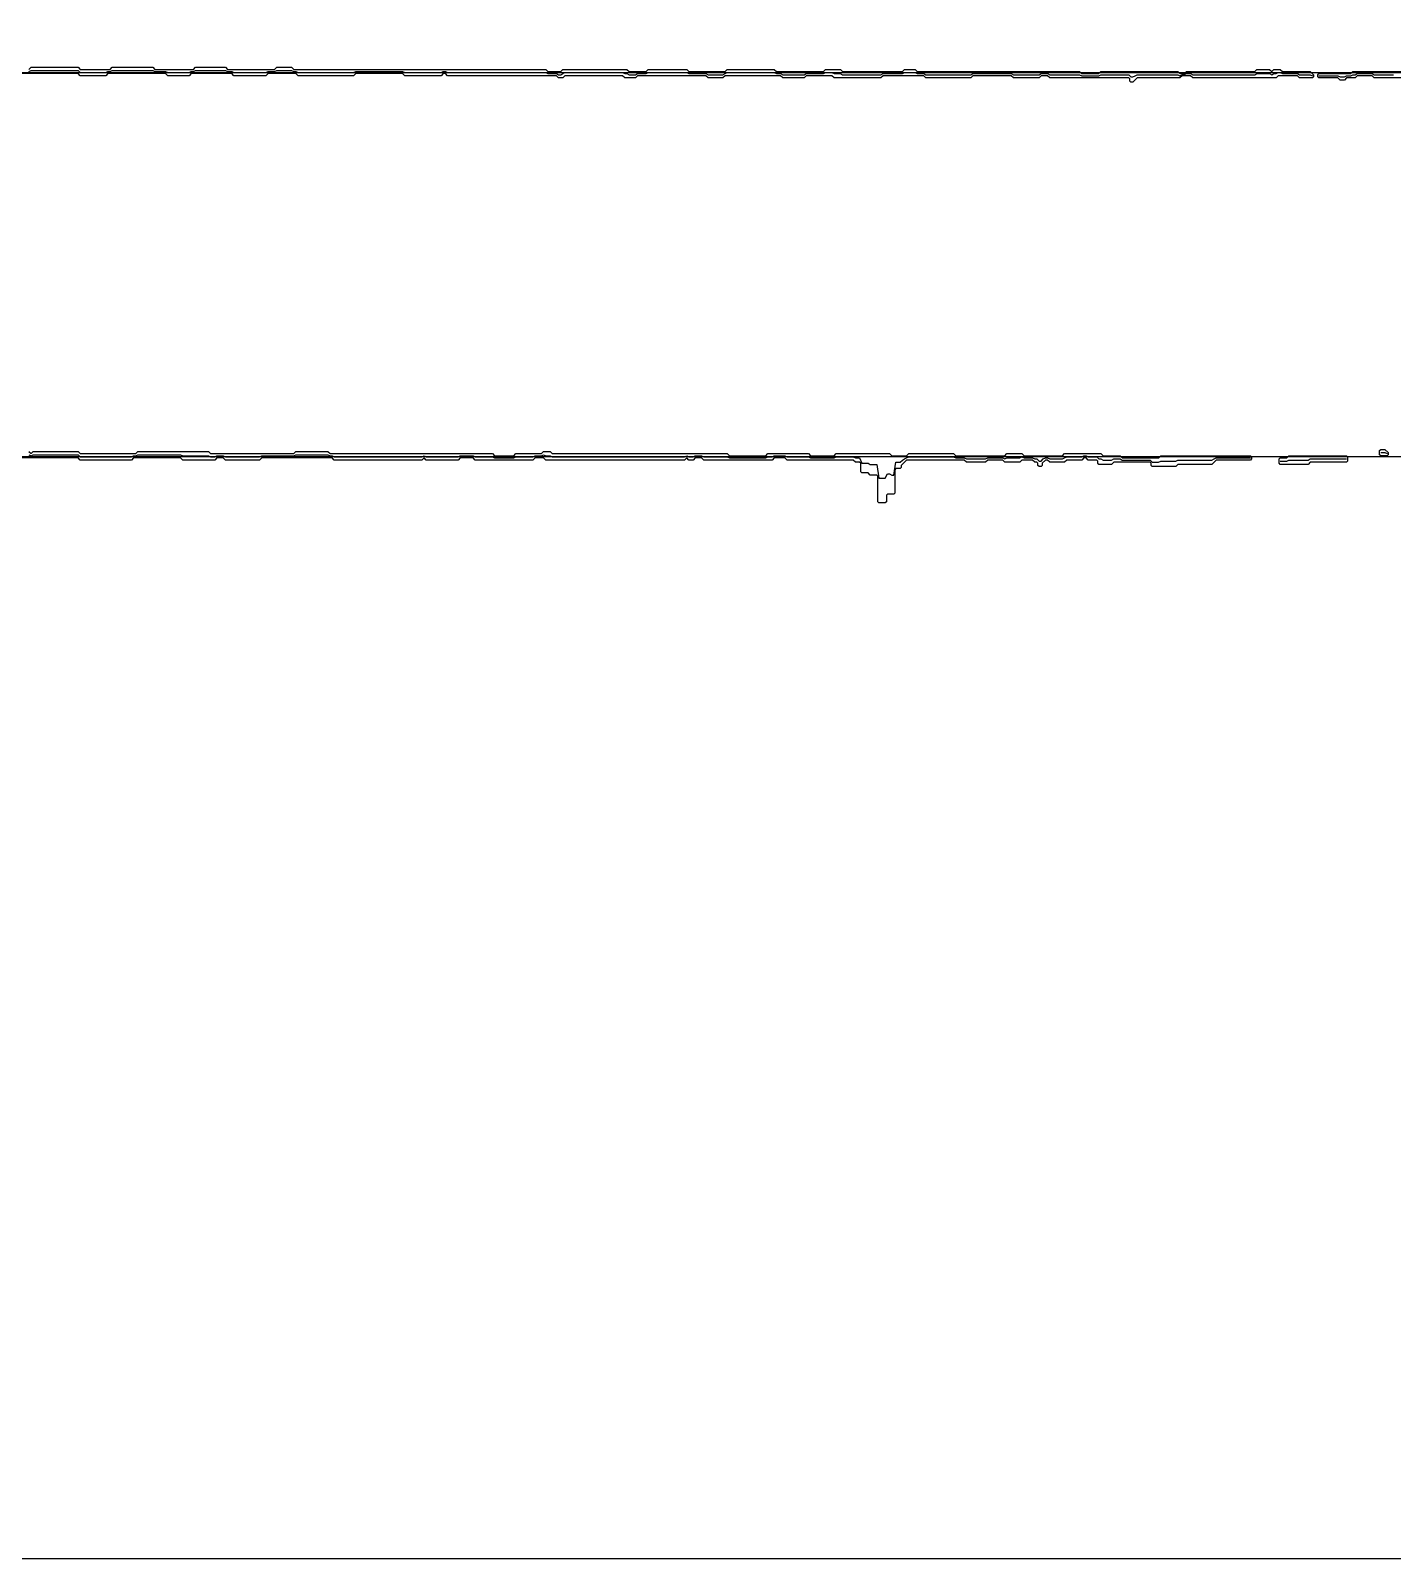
# Model space of a CAD drawing. Extents: x 0 to 57.2, y 0 to 39.6.
# Drawn here: x 17.8 to 35.6, y 0 to 19.97 of the extents above; entities that cross this region are included whole.
import ezdxf

# ---------------------------------------------------------------- set-up
doc = ezdxf.new("R2010")
doc.units = 13
for name, color, linetype in [('DESIGN_SCAN_PATH', 5, 'Continuous'), ('SEM_FRAME', 8, 'Continuous'), ('SEM_OBSERVED_CENTERLINES', 3, 'Continuous'), ('SEM_OBSERVED_CONTOURS', 2, 'Continuous')]:
    doc.layers.add(name, color=color, linetype=linetype)

msp = doc.modelspace()

# ---------------------------------------------------------------- linework, layer by layer
at = {"layer": 'DESIGN_SCAN_PATH'}
for points in [[(0, 19.42536), (50, 19.42536)], [(50, 14.40156), (0, 14.40156)]]:
    msp.add_lwpolyline(points, dxfattribs=at)
at = {"layer": 'SEM_FRAME'}
msp.add_lwpolyline([(0, 0), (57.15968, 0), (57.15968, 39.60429), (0, 39.60429)], close=True, dxfattribs=at)
at = {"layer": 'SEM_OBSERVED_CENTERLINES'}
for points in [[(17.77867, 19.439315), (17.80658, 19.45327), (17.83449, 19.45327), (17.8624, 19.45327), (17.89031, 19.45327), (17.91822, 19.45327), (17.94613, 19.45327), (17.97404, 19.45327), (18.00195, 19.45327), (18.02986, 19.45327), (18.05777, 19.45327), (18.08568, 19.45327), (18.11359, 19.45327), (18.1415, 19.45327), (18.16941, 19.45327), (18.19732, 19.45327), (18.22523, 19.45327), (18.25314, 19.45327), (18.28105, 19.45327), (18.30896, 19.45327), (18.33687, 19.45327), (18.36478, 19.45327), (18.39269, 19.45327), (18.4206, 19.45327), (18.44851, 19.42536), (18.47642, 19.42536), (18.50433, 19.42536), (18.53224, 19.42536), (18.56015, 19.42536), (18.58806, 19.42536), (18.61597, 19.42536), (18.64388, 19.42536), (18.67179, 19.42536), (18.6997, 19.42536), (18.72761, 19.42536), (18.75552, 19.42536), (18.78343, 19.42536), (18.81134, 19.439315), (18.83925, 19.439315), (18.86716, 19.45327), (18.89507, 19.45327), (18.92298, 19.45327), (18.95089, 19.45327), (18.9788, 19.45327), (19.00671, 19.45327), (19.03462, 19.45327), (19.06253, 19.45327), (19.09044, 19.45327), (19.11835, 19.45327), (19.14626, 19.45327), (19.17417, 19.45327), (19.20208, 19.45327), (19.22999, 19.45327), (19.2579, 19.45327), (19.28581, 19.45327), (19.31372, 19.45327), (19.34163, 19.45327), (19.36954, 19.45327), (19.39745, 19.45327), (19.42536, 19.439315), (19.45327, 19.439315), (19.48118, 19.439315), (19.50909, 19.439315), (19.537, 19.439315), (19.56491, 19.439315), (19.59282, 19.42536), (19.62073, 19.42536), (19.64864, 19.42536), (19.67655, 19.42536), (19.70446, 19.42536), (19.73237, 19.42536), (19.76028, 19.42536), (19.78819, 19.42536), (19.8161, 19.42536), (19.84401, 19.42536), (19.87192, 19.42536), (19.89983, 19.439315), (19.92774, 19.439315), (19.95565, 19.45327), (19.98356, 19.45327), (20.01147, 19.45327), (20.03938, 19.45327), (20.06729, 19.45327), (20.0952, 19.45327), (20.12311, 19.45327), (20.15102, 19.45327), (20.17893, 19.45327), (20.20684, 19.45327), (20.23475, 19.45327), (20.26266, 19.45327), (20.29057, 19.45327), (20.31848, 19.45327), (20.34639, 19.45327), (20.3743, 19.439315), (20.40221, 19.439315), (20.43012, 19.439315), (20.45803, 19.42536), (20.48594, 19.42536), (20.51385, 19.42536), (20.54176, 19.42536), (20.56967, 19.42536), (20.59758, 19.42536), (20.62549, 19.42536), (20.6534, 19.42536), (20.68131, 19.42536), (20.70922, 19.42536), (20.73713, 19.42536), (20.76504, 19.42536), (20.79295, 19.42536), (20.82086, 19.42536), (20.84877, 19.42536), (20.87668, 19.42536), (20.90459, 19.439315), (20.9325, 19.439315), (20.96041, 19.439315), (20.98832, 19.439315), (21.01623, 19.45327), (21.04414, 19.45327), (21.07205, 19.45327), (21.09996, 19.45327), (21.12787, 19.45327), (21.15578, 19.45327), (21.18369, 19.45327), (21.2116, 19.45327), (21.23951, 19.439315), (21.26742, 19.439315), (21.29533, 19.42536), (21.32324, 19.42536), (21.35115, 19.42536), (21.37906, 19.42536), (21.40697, 19.42536), (21.43488, 19.42536), (21.46279, 19.42536), (21.4907, 19.42536), (21.51861, 19.42536), (21.54652, 19.42536), (21.57443, 19.42536), (21.60234, 19.42536), (21.63025, 19.42536), (21.65816, 19.42536), (21.68607, 19.42536), (21.71398, 19.42536), (21.74189, 19.42536), (21.7698, 19.42536), (21.79771, 19.42536), (21.82562, 19.42536), (21.85353, 19.42536), (21.88144, 19.42536), (21.90935, 19.42536), (21.93726, 19.42536), (21.96517, 19.42536), (21.99308, 19.42536), (22.02099, 19.42536), (22.0489, 19.439315), (22.07681, 19.439315), (22.10472, 19.439315), (22.13263, 19.439315), (22.16054, 19.439315), (22.18845, 19.439315), (22.21636, 19.439315), (22.24427, 19.439315), (22.27218, 19.439315), (22.30009, 19.439315), (22.328, 19.439315), (22.35591, 19.439315), (22.38382, 19.439315), (22.41173, 19.439315), (22.43964, 19.439315), (22.46755, 19.439315), (22.49546, 19.439315), (22.52337, 19.439315), (22.55128, 19.439315), (22.57919, 19.439315), (22.6071, 19.439315), (22.63501, 19.439315), (22.66292, 19.439315), (22.69083, 19.42536), (22.71874, 19.42536), (22.74665, 19.42536), (22.77456, 19.42536), (22.80247, 19.42536), (22.83038, 19.42536), (22.85829, 19.42536), (22.8862, 19.42536), (22.91411, 19.42536), (22.94202, 19.42536), (22.96993, 19.42536), (22.99784, 19.42536), (23.02575, 19.42536), (23.05366, 19.42536), (23.08157, 19.42536), (23.10948, 19.42536), (23.13739, 19.42536), (23.1653, 19.42536), (23.19321, 19.439315), (23.22112, 19.439315), (23.24903, 19.42536), (23.27694, 19.42536), (23.30485, 19.42536), (23.33276, 19.42536), (23.36067, 19.42536), (23.38858, 19.42536), (23.41649, 19.42536), (23.4444, 19.42536), (23.47231, 19.42536), (23.50022, 19.42536), (23.52813, 19.42536), (23.55604, 19.42536), (23.58395, 19.42536), (23.61186, 19.42536), (23.63977, 19.42536), (23.66768, 19.42536), (23.69559, 19.42536), (23.7235, 19.42536), (23.75141, 19.42536), (23.77932, 19.42536), (23.80723, 19.42536), (23.83514, 19.42536), (23.86305, 19.42536), (23.89096, 19.42536), (23.91887, 19.42536), (23.94678, 19.42536), (23.97469, 19.42536), (24.0026, 19.42536), (24.03051, 19.42536), (24.05842, 19.42536), (24.08633, 19.42536), (24.11424, 19.42536), (24.14215, 19.42536), (24.17006, 19.42536), (24.19797, 19.42536), (24.22588, 19.42536), (24.25379, 19.42536), (24.2817, 19.42536), (24.30961, 19.42536), (24.33752, 19.42536), (24.36543, 19.42536), (24.39334, 19.42536), (24.42125, 19.42536), (24.44916, 19.42536), (24.47707, 19.42536), (24.50498, 19.42536), (24.53289, 19.42536), (24.5608, 19.411405), (24.58871, 19.411405), (24.61662, 19.411405), (24.64453, 19.411405), (24.67244, 19.411405), (24.70035, 19.39745), (24.72826, 19.39745), (24.75617, 19.411405), (24.78408, 19.42536), (24.81199, 19.42536), (24.8399, 19.42536), (24.86781, 19.42536), (24.89572, 19.42536), (24.92363, 19.42536), (24.95154, 19.42536), (24.97945, 19.42536), (25.00736, 19.42536), (25.03527, 19.42536), (25.06318, 19.42536), (25.09109, 19.42536), (25.119, 19.42536), (25.14691, 19.42536), (25.17482, 19.42536), (25.20273, 19.42536), (25.23064, 19.42536), (25.25855, 19.42536), (25.28646, 19.42536), (25.31437, 19.42536), (25.34228, 19.42536), (25.37019, 19.42536), (25.3981, 19.42536), (25.42601, 19.42536), (25.45392, 19.42536), (25.48183, 19.42536), (25.50974, 19.42536), (25.53765, 19.42536), (25.56556, 19.411405), (25.59347, 19.411405), (25.62138, 19.39745), (25.64929, 19.39745), (25.6772, 19.39745), (25.70511, 19.39745), (25.73302, 19.411405), (25.76093, 19.411405), (25.78884, 19.411405), (25.81675, 19.411405), (25.84466, 19.411405), (25.87257, 19.42536), (25.90048, 19.42536), (25.92839, 19.42536), (25.9563, 19.42536), (25.98421, 19.42536), (26.01212, 19.42536), (26.04003, 19.42536), (26.06794, 19.42536), (26.09585, 19.42536), (26.12376, 19.42536), (26.15167, 19.42536), (26.17958, 19.42536), (26.20749, 19.42536), (26.2354, 19.42536), (26.26331, 19.42536), (26.29122, 19.42536), (26.31913, 19.42536), (26.34704, 19.42536), (26.37495, 19.42536), (26.40286, 19.411405), (26.43077, 19.411405), (26.45868, 19.411405), (26.48659, 19.411405), (26.5145, 19.411405), (26.54241, 19.411405), (26.57032, 19.411405), (26.59823, 19.411405), (26.62614, 19.411405), (26.65405, 19.39745), (26.68196, 19.39745), (26.70987, 19.39745), (26.73778, 19.39745), (26.76569, 19.39745), (26.7936, 19.39745), (26.82151, 19.39745), (26.84942, 19.39745), (26.87733, 19.411405), (26.90524, 19.42536), (26.93315, 19.42536), (26.96106, 19.42536), (26.98897, 19.42536), (27.01688, 19.42536), (27.04479, 19.42536), (27.0727, 19.42536), (27.10061, 19.42536), (27.12852, 19.42536), (27.15643, 19.42536), (27.18434, 19.42536), (27.21225, 19.42536), (27.24016, 19.42536), (27.26807, 19.42536), (27.29598, 19.42536), (27.32389, 19.42536), (27.3518, 19.42536), (27.37971, 19.42536), (27.40762, 19.42536), (27.43553, 19.42536), (27.46344, 19.42536), (27.49135, 19.42536), (27.51926, 19.42536), (27.54717, 19.411405), (27.57508, 19.411405), (27.60299, 19.411405), (27.6309, 19.39745), (27.65881, 19.39745), (27.68672, 19.39745), (27.71463, 19.39745), (27.74254, 19.39745), (27.77045, 19.39745), (27.79836, 19.39745), (27.82627, 19.39745), (27.85418, 19.39745), (27.88209, 19.39745), (27.91, 19.39745), (27.93791, 19.411405), (27.96582, 19.411405), (27.99373, 19.411405), (28.02164, 19.411405), (28.04955, 19.411405), (28.07746, 19.411405), (28.10537, 19.411405), (28.13328, 19.411405), (28.16119, 19.411405), (28.1891, 19.42536), (28.21701, 19.42536), (28.24492, 19.42536), (28.27283, 19.42536), (28.30074, 19.411405), (28.32865, 19.411405), (28.35656, 19.411405), (28.38447, 19.411405), (28.41238, 19.39745), (28.44029, 19.39745), (28.4682, 19.39745), (28.49611, 19.39745), (28.52402, 19.39745), (28.55193, 19.39745), (28.57984, 19.39745), (28.60775, 19.39745), (28.63566, 19.39745), (28.66357, 19.39745), (28.69148, 19.39745), (28.71939, 19.39745), (28.7473, 19.39745), (28.77521, 19.39745), (28.80312, 19.39745), (28.83103, 19.39745), (28.85894, 19.39745), (28.88685, 19.39745), (28.91476, 19.39745), (28.94267, 19.411405), (28.97058, 19.411405), (28.99849, 19.411405), (29.0264, 19.411405), (29.05431, 19.411405), (29.08222, 19.411405), (29.11013, 19.411405), (29.13804, 19.411405), (29.16595, 19.411405), (29.19386, 19.411405), (29.22177, 19.42536), (29.24968, 19.42536), (29.27759, 19.42536), (29.3055, 19.42536), (29.33341, 19.42536), (29.36132, 19.42536), (29.38923, 19.411405), (29.41714, 19.411405), (29.44505, 19.411405), (29.47296, 19.411405), (29.50087, 19.39745), (29.52878, 19.39745), (29.55669, 19.39745), (29.5846, 19.39745), (29.61251, 19.39745), (29.64042, 19.39745), (29.66833, 19.39745), (29.69624, 19.39745), (29.72415, 19.39745), (29.75206, 19.39745), (29.77997, 19.39745), (29.80788, 19.39745), (29.83579, 19.39745), (29.8637, 19.39745), (29.89161, 19.39745), (29.91952, 19.39745), (29.94743, 19.39745), (29.97534, 19.39745), (30.00325, 19.39745), (30.03116, 19.39745), (30.05907, 19.39745), (30.08698, 19.39745), (30.11489, 19.411405), (30.1428, 19.411405), (30.17071, 19.411405), (30.19862, 19.411405), (30.22653, 19.411405), (30.25444, 19.411405), (30.28235, 19.411405), (30.31026, 19.411405), (30.33817, 19.411405), (30.36608, 19.411405), (30.39399, 19.411405), (30.4219, 19.411405), (30.44981, 19.411405), (30.47772, 19.411405), (30.50563, 19.411405), (30.53354, 19.411405), (30.56145, 19.411405), (30.58936, 19.411405), (30.61727, 19.411405), (30.64518, 19.39745), (30.67309, 19.39745), (30.701, 19.39745), (30.72891, 19.39745), (30.75682, 19.39745), (30.78473, 19.39745), (30.81264, 19.39745), (30.84055, 19.39745), (30.86846, 19.39745), (30.89637, 19.39745), (30.92428, 19.39745), (30.95219, 19.39745), (30.9801, 19.39745), (31.00801, 19.411405), (31.03592, 19.411405), (31.06383, 19.411405), (31.09174, 19.411405), (31.11965, 19.39745), (31.14756, 19.39745), (31.17547, 19.39745), (31.20338, 19.39745), (31.23129, 19.39745), (31.2592, 19.39745), (31.28711, 19.39745), (31.31502, 19.39745), (31.34293, 19.39745), (31.37084, 19.39745), (31.39875, 19.39745), (31.42666, 19.39745), (31.45457, 19.39745), (31.48248, 19.39745), (31.51039, 19.39745), (31.5383, 19.383495), (31.56621, 19.383495), (31.59412, 19.383495), (31.62203, 19.383495), (31.64994, 19.383495), (31.67785, 19.383495), (31.70576, 19.383495), (31.73367, 19.383495), (31.76158, 19.383495), (31.78949, 19.39745), (31.8174, 19.39745), (31.84531, 19.39745), (31.87322, 19.39745), (31.90113, 19.39745), (31.92904, 19.39745), (31.95695, 19.39745), (31.98486, 19.39745), (32.01277, 19.39745), (32.04068, 19.39745), (32.06859, 19.39745), (32.0965, 19.39745), (32.12441, 19.39745), (32.15232, 19.39745), (32.18023, 19.36954), (32.20814, 19.36954), (32.23605, 19.383495), (32.26396, 19.39745), (32.29187, 19.39745), (32.31978, 19.39745), (32.34769, 19.39745), (32.3756, 19.39745), (32.40351, 19.39745), (32.43142, 19.39745), (32.45933, 19.39745), (32.48724, 19.39745), (32.51515, 19.39745), (32.54306, 19.39745), (32.57097, 19.39745), (32.59888, 19.39745), (32.62679, 19.39745), (32.6547, 19.39745), (32.68261, 19.39745), (32.71052, 19.39745), (32.73843, 19.39745), (32.76634, 19.39745), (32.79425, 19.39745), (32.82216, 19.383495), (32.85007, 19.39745), (32.87798, 19.39745), (32.90589, 19.411405), (32.9338, 19.411405), (32.96171, 19.411405), (32.98962, 19.39745), (33.01753, 19.39745), (33.04544, 19.39745), (33.07335, 19.39745), (33.10126, 19.39745), (33.12917, 19.39745), (33.15708, 19.39745), (33.18499, 19.39745), (33.2129, 19.39745), (33.24081, 19.39745), (33.26872, 19.39745), (33.29663, 19.39745), (33.32454, 19.39745), (33.35245, 19.39745), (33.38036, 19.39745), (33.40827, 19.39745), (33.43618, 19.39745), (33.46409, 19.39745), (33.492, 19.39745), (33.51991, 19.39745), (33.54782, 19.39745), (33.57573, 19.39745), (33.60364, 19.39745), (33.63155, 19.39745), (33.65946, 19.39745), (33.68737, 19.39745), (33.71528, 19.39745), (33.74319, 19.39745), (33.7711, 19.39745), (33.79901, 19.39745), (33.82692, 19.411405), (33.85483, 19.411405), (33.88274, 19.411405), (33.91065, 19.411405), (33.93856, 19.411405), (33.96647, 19.411405), (33.99438, 19.411405), (34.02229, 19.39745), (34.0502, 19.411405), (34.07811, 19.411405), (34.10602, 19.42536), (34.13393, 19.42536), (34.16184, 19.411405), (34.18975, 19.411405), (34.21766, 19.411405), (34.24557, 19.411405), (34.27348, 19.411405), (34.30139, 19.411405), (34.3293, 19.411405), (34.35721, 19.411405), (34.38512, 19.39745), (34.41303, 19.39745), (34.44094, 19.39745), (34.46885, 19.39745), (34.49676, 19.39745), (34.52467, 19.39745), (34.55258, 19.383495)], [(34.63631, 19.383495), (34.66422, 19.383495), (34.69213, 19.383495), (34.72004, 19.383495), (34.74795, 19.383495), (34.77586, 19.383495), (34.80377, 19.383495), (34.83168, 19.383495), (34.85959, 19.383495), (34.8875, 19.383495), (34.91541, 19.36954), (34.94332, 19.36954), (34.97123, 19.36954), (34.99914, 19.383495), (35.02705, 19.383495), (35.05496, 19.383495), (35.08287, 19.39745), (35.11078, 19.39745), (35.13869, 19.411405), (35.1666, 19.411405), (35.19451, 19.411405), (35.22242, 19.411405), (35.25033, 19.411405), (35.27824, 19.411405), (35.30615, 19.411405), (35.33406, 19.411405), (35.36197, 19.39745), (35.38988, 19.39745), (35.41779, 19.39745), (35.4457, 19.39745), (35.47361, 19.39745), (35.50152, 19.39745), (35.52943, 19.39745), (35.55734, 19.39745), (35.58525, 19.39745), (35.61316, 19.39745)], [(17.77867, 14.42947), (17.80658, 14.415515), (17.83449, 14.42947), (17.8624, 14.42947), (17.89031, 14.42947), (17.91822, 14.42947), (17.94613, 14.42947), (17.97404, 14.42947), (18.00195, 14.42947), (18.02986, 14.42947), (18.05777, 14.42947), (18.08568, 14.42947), (18.11359, 14.42947), (18.1415, 14.42947), (18.16941, 14.42947), (18.19732, 14.42947), (18.22523, 14.42947), (18.25314, 14.42947), (18.28105, 14.42947), (18.30896, 14.42947), (18.33687, 14.42947), (18.36478, 14.42947), (18.39269, 14.42947), (18.4206, 14.42947), (18.44851, 14.40156), (18.47642, 14.40156), (18.50433, 14.40156), (18.53224, 14.40156), (18.56015, 14.40156), (18.58806, 14.40156), (18.61597, 14.40156), (18.64388, 14.40156), (18.67179, 14.40156), (18.6997, 14.40156), (18.72761, 14.40156), (18.75552, 14.40156), (18.78343, 14.40156), (18.81134, 14.40156), (18.83925, 14.40156), (18.86716, 14.40156), (18.89507, 14.40156), (18.92298, 14.40156), (18.95089, 14.40156), (18.9788, 14.40156), (19.00671, 14.40156), (19.03462, 14.40156), (19.06253, 14.40156), (19.09044, 14.40156), (19.11835, 14.40156), (19.14626, 14.415515), (19.17417, 14.415515), (19.20208, 14.42947), (19.22999, 14.42947), (19.2579, 14.42947), (19.28581, 14.42947), (19.31372, 14.42947), (19.34163, 14.42947), (19.36954, 14.42947), (19.39745, 14.42947), (19.42536, 14.42947), (19.45327, 14.42947), (19.48118, 14.42947), (19.50909, 14.42947), (19.537, 14.42947), (19.56491, 14.42947), (19.59282, 14.42947), (19.62073, 14.42947), (19.64864, 14.42947), (19.67655, 14.42947), (19.70446, 14.42947), (19.73237, 14.42947), (19.76028, 14.42947), (19.78819, 14.415515), (19.8161, 14.415515), (19.84401, 14.415515), (19.87192, 14.415515), (19.89983, 14.415515), (19.92774, 14.415515), (19.95565, 14.415515), (19.98356, 14.415515), (20.01147, 14.415515), (20.03938, 14.415515), (20.06729, 14.415515), (20.0952, 14.415515), (20.12311, 14.415515), (20.15102, 14.40156), (20.17893, 14.40156), (20.20684, 14.40156), (20.23475, 14.415515), (20.26266, 14.415515), (20.29057, 14.415515), (20.31848, 14.415515), (20.34639, 14.40156), (20.3743, 14.40156), (20.40221, 14.40156), (20.43012, 14.40156), (20.45803, 14.40156), (20.48594, 14.40156), (20.51385, 14.40156), (20.54176, 14.40156), (20.56967, 14.40156), (20.59758, 14.40156), (20.62549, 14.40156), (20.6534, 14.40156), (20.68131, 14.40156), (20.70922, 14.40156), (20.73713, 14.40156), (20.76504, 14.40156), (20.79295, 14.40156), (20.82086, 14.415515), (20.84877, 14.415515), (20.87668, 14.415515), (20.90459, 14.415515), (20.9325, 14.415515), (20.96041, 14.415515), (20.98832, 14.415515), (21.01623, 14.415515), (21.04414, 14.415515), (21.07205, 14.415515), (21.09996, 14.415515), (21.12787, 14.415515), (21.15578, 14.415515), (21.18369, 14.415515), (21.2116, 14.415515), (21.23951, 14.415515), (21.26742, 14.42947), (21.29533, 14.42947), (21.32324, 14.42947), (21.35115, 14.42947), (21.37906, 14.42947), (21.40697, 14.42947), (21.43488, 14.42947), (21.46279, 14.42947), (21.4907, 14.42947), (21.51861, 14.42947), (21.54652, 14.42947), (21.57443, 14.42947), (21.60234, 14.42947), (21.63025, 14.42947), (21.65816, 14.42947), (21.68607, 14.42947), (21.71398, 14.415515), (21.74189, 14.415515), (21.7698, 14.40156), (21.79771, 14.40156), (21.82562, 14.40156), (21.85353, 14.40156), (21.88144, 14.40156), (21.90935, 14.40156), (21.93726, 14.40156), (21.96517, 14.40156), (21.99308, 14.40156), (22.02099, 14.40156), (22.0489, 14.40156), (22.07681, 14.40156), (22.10472, 14.40156), (22.13263, 14.40156), (22.16054, 14.40156), (22.18845, 14.40156), (22.21636, 14.40156), (22.24427, 14.40156), (22.27218, 14.40156), (22.30009, 14.40156), (22.328, 14.40156), (22.35591, 14.40156), (22.38382, 14.40156), (22.41173, 14.40156), (22.43964, 14.40156), (22.46755, 14.40156), (22.49546, 14.40156), (22.52337, 14.40156), (22.55128, 14.40156), (22.57919, 14.40156), (22.6071, 14.40156), (22.63501, 14.40156), (22.66292, 14.40156), (22.69083, 14.40156), (22.71874, 14.40156), (22.74665, 14.40156), (22.77456, 14.40156), (22.80247, 14.40156), (22.83038, 14.40156), (22.85829, 14.40156), (22.8862, 14.40156), (22.91411, 14.40156), (22.94202, 14.415515), (22.96993, 14.40156), (22.99784, 14.40156), (23.02575, 14.40156), (23.05366, 14.40156), (23.08157, 14.40156), (23.10948, 14.40156), (23.13739, 14.40156), (23.1653, 14.40156), (23.19321, 14.40156), (23.22112, 14.40156), (23.24903, 14.40156), (23.27694, 14.40156), (23.30485, 14.40156), (23.33276, 14.40156), (23.36067, 14.40156), (23.38858, 14.40156), (23.41649, 14.415515), (23.4444, 14.415515), (23.47231, 14.415515), (23.50022, 14.415515), (23.52813, 14.415515), (23.55604, 14.415515), (23.58395, 14.415515), (23.61186, 14.40156), (23.63977, 14.40156), (23.66768, 14.40156), (23.69559, 14.40156), (23.7235, 14.40156), (23.75141, 14.40156), (23.77932, 14.40156), (23.80723, 14.40156), (23.83514, 14.40156), (23.86305, 14.387605), (23.89096, 14.387605), (23.91887, 14.387605), (23.94678, 14.387605), (23.97469, 14.387605), (24.0026, 14.387605), (24.03051, 14.387605), (24.05842, 14.387605), (24.08633, 14.387605), (24.11424, 14.387605), (24.14215, 14.40156), (24.17006, 14.40156), (24.19797, 14.40156), (24.22588, 14.40156), (24.25379, 14.40156), (24.2817, 14.40156), (24.30961, 14.40156), (24.33752, 14.40156), (24.36543, 14.40156), (24.39334, 14.415515), (24.42125, 14.415515), (24.44916, 14.415515), (24.47707, 14.415515), (24.50498, 14.42947), (24.53289, 14.415515), (24.5608, 14.415515), (24.58871, 14.415515), (24.61662, 14.40156), (24.64453, 14.40156), (24.67244, 14.40156), (24.70035, 14.40156), (24.72826, 14.40156), (24.75617, 14.40156), (24.78408, 14.40156), (24.81199, 14.40156), (24.8399, 14.40156), (24.86781, 14.40156), (24.89572, 14.40156), (24.92363, 14.40156), (24.95154, 14.40156), (24.97945, 14.40156), (25.00736, 14.40156), (25.03527, 14.40156), (25.06318, 14.40156), (25.09109, 14.40156), (25.119, 14.40156), (25.14691, 14.40156), (25.17482, 14.40156), (25.20273, 14.40156), (25.23064, 14.40156), (25.25855, 14.40156), (25.28646, 14.40156), (25.31437, 14.40156), (25.34228, 14.40156), (25.37019, 14.40156), (25.3981, 14.40156), (25.42601, 14.40156), (25.45392, 14.40156), (25.48183, 14.40156), (25.50974, 14.40156), (25.53765, 14.40156), (25.56556, 14.40156), (25.59347, 14.40156), (25.62138, 14.40156), (25.64929, 14.40156), (25.6772, 14.40156), (25.70511, 14.40156), (25.73302, 14.40156), (25.76093, 14.40156), (25.78884, 14.40156), (25.81675, 14.40156), (25.84466, 14.40156), (25.87257, 14.40156), (25.90048, 14.40156), (25.92839, 14.40156), (25.9563, 14.40156), (25.98421, 14.40156), (26.01212, 14.40156), (26.04003, 14.40156), (26.06794, 14.40156), (26.09585, 14.40156), (26.12376, 14.40156), (26.15167, 14.40156), (26.17958, 14.40156), (26.20749, 14.40156), (26.2354, 14.40156), (26.26331, 14.40156), (26.29122, 14.40156), (26.31913, 14.40156), (26.34704, 14.40156), (26.37495, 14.415515), (26.40286, 14.40156), (26.43077, 14.40156), (26.45868, 14.40156), (26.48659, 14.415515), (26.5145, 14.415515), (26.54241, 14.415515), (26.57032, 14.415515), (26.59823, 14.40156), (26.62614, 14.40156), (26.65405, 14.40156), (26.68196, 14.40156), (26.70987, 14.40156), (26.73778, 14.40156), (26.76569, 14.40156), (26.7936, 14.40156), (26.82151, 14.40156), (26.84942, 14.40156), (26.87733, 14.40156), (26.90524, 14.40156), (26.93315, 14.387605), (26.96106, 14.387605), (26.98897, 14.387605), (27.01688, 14.387605), (27.04479, 14.387605), (27.0727, 14.387605), (27.10061, 14.387605), (27.12852, 14.387605), (27.15643, 14.387605), (27.18434, 14.387605), (27.21225, 14.387605), (27.24016, 14.387605), (27.26807, 14.387605), (27.29598, 14.387605), (27.32389, 14.387605), (27.3518, 14.387605), (27.37971, 14.387605), (27.40762, 14.387605), (27.43553, 14.40156), (27.46344, 14.40156), (27.49135, 14.40156), (27.51926, 14.415515), (27.54717, 14.415515), (27.57508, 14.415515), (27.60299, 14.415515), (27.6309, 14.415515), (27.65881, 14.415515), (27.68672, 14.40156), (27.71463, 14.40156), (27.74254, 14.40156), (27.77045, 14.40156), (27.79836, 14.40156), (27.82627, 14.40156), (27.85418, 14.40156), (27.88209, 14.40156), (27.91, 14.40156), (27.93791, 14.40156), (27.96582, 14.40156), (27.99373, 14.387605), (28.02164, 14.387605), (28.04955, 14.387605), (28.07746, 14.387605), (28.10537, 14.387605), (28.13328, 14.387605), (28.16119, 14.387605), (28.1891, 14.387605), (28.21701, 14.387605), (28.24492, 14.387605), (28.27283, 14.387605), (28.30074, 14.387605), (28.32865, 14.40156), (28.35656, 14.40156), (28.38447, 14.40156), (28.41238, 14.40156), (28.44029, 14.40156), (28.4682, 14.40156), (28.49611, 14.40156), (28.52402, 14.40156), (28.55193, 14.40156), (28.57984, 14.387605), (28.60775, 14.387605), (28.63566, 14.387605), (28.66357, 14.31783), (28.69148, 14.31783), (28.71939, 14.31783), (28.7473, 14.31783), (28.77521, 14.303875), (28.80312, 14.303875), (28.83103, 14.303875), (28.85894, 14.303875), (28.88685, 14.12246), (28.91476, 14.12246), (28.94267, 14.12246), (28.97058, 14.12246), (28.99849, 14.17828), (29.0264, 14.17828), (29.05431, 14.164325), (29.08222, 14.164325), (29.11013, 14.331785), (29.13804, 14.331785), (29.16595, 14.331785), (29.19386, 14.359695), (29.22177, 14.37365), (29.24968, 14.387605), (29.27759, 14.40156), (29.3055, 14.40156), (29.33341, 14.40156), (29.36132, 14.40156), (29.38923, 14.40156), (29.41714, 14.40156), (29.44505, 14.40156), (29.47296, 14.40156), (29.50087, 14.40156), (29.52878, 14.40156), (29.55669, 14.40156), (29.5846, 14.40156), (29.61251, 14.40156), (29.64042, 14.40156), (29.66833, 14.40156), (29.69624, 14.40156), (29.72415, 14.40156), (29.75206, 14.40156), (29.77997, 14.40156), (29.80788, 14.40156), (29.83579, 14.40156), (29.8637, 14.40156), (29.89161, 14.387605), (29.91952, 14.387605), (29.94743, 14.387605), (29.97534, 14.387605), (30.00325, 14.387605), (30.03116, 14.37365), (30.05907, 14.37365), (30.08698, 14.37365), (30.11489, 14.37365), (30.1428, 14.37365), (30.17071, 14.37365), (30.19862, 14.37365), (30.22653, 14.37365), (30.25444, 14.37365), (30.28235, 14.37365), (30.31026, 14.387605), (30.33817, 14.387605), (30.36608, 14.387605), (30.39399, 14.387605), (30.4219, 14.387605), (30.44981, 14.387605), (30.47772, 14.387605), (30.50563, 14.387605), (30.53354, 14.37365), (30.56145, 14.387605), (30.58936, 14.387605), (30.61727, 14.387605), (30.64518, 14.387605), (30.67309, 14.387605), (30.701, 14.387605), (30.72891, 14.387605), (30.75682, 14.40156), (30.78473, 14.387605), (30.81264, 14.387605), (30.84055, 14.387605), (30.86846, 14.387605), (30.89637, 14.387605), (30.92428, 14.37365), (30.95219, 14.37365), (30.9801, 14.34574), (31.00801, 14.34574), (31.03592, 14.37365), (31.06383, 14.387605), (31.09174, 14.387605), (31.11965, 14.37365), (31.14756, 14.37365), (31.17547, 14.37365), (31.20338, 14.37365), (31.23129, 14.37365), (31.2592, 14.37365), (31.28711, 14.37365), (31.31502, 14.387605), (31.34293, 14.40156), (31.37084, 14.40156), (31.39875, 14.40156), (31.42666, 14.40156), (31.45457, 14.40156), (31.48248, 14.40156), (31.51039, 14.40156), (31.5383, 14.40156), (31.56621, 14.415515), (31.59412, 14.415515), (31.62203, 14.40156), (31.64994, 14.40156), (31.67785, 14.40156), (31.70576, 14.40156), (31.73367, 14.40156), (31.76158, 14.37365), (31.78949, 14.37365), (31.8174, 14.359695), (31.84531, 14.359695), (31.87322, 14.359695), (31.90113, 14.359695), (31.92904, 14.359695), (31.95695, 14.37365), (31.98486, 14.37365), (32.01277, 14.37365), (32.04068, 14.37365), (32.06859, 14.359695), (32.0965, 14.359695), (32.12441, 14.359695), (32.15232, 14.359695), (32.18023, 14.359695), (32.20814, 14.359695), (32.23605, 14.359695), (32.26396, 14.359695), (32.29187, 14.359695), (32.31978, 14.359695), (32.34769, 14.359695), (32.3756, 14.359695), (32.40351, 14.359695), (32.43142, 14.359695), (32.45933, 14.331785), (32.48724, 14.331785), (32.51515, 14.331785), (32.54306, 14.331785), (32.57097, 14.34574), (32.59888, 14.34574), (32.62679, 14.34574), (32.6547, 14.34574), (32.68261, 14.34574), (32.71052, 14.34574), (32.73843, 14.34574), (32.76634, 14.34574), (32.79425, 14.359695), (32.82216, 14.359695), (32.85007, 14.359695), (32.87798, 14.359695), (32.90589, 14.359695), (32.9338, 14.359695), (32.96171, 14.359695), (32.98962, 14.359695), (33.01753, 14.359695), (33.04544, 14.359695), (33.07335, 14.359695), (33.10126, 14.359695), (33.12917, 14.359695), (33.15708, 14.359695), (33.18499, 14.359695), (33.2129, 14.359695), (33.24081, 14.359695), (33.26872, 14.37365), (33.29663, 14.387605), (33.32454, 14.387605), (33.35245, 14.387605), (33.38036, 14.387605), (33.40827, 14.387605), (33.43618, 14.387605), (33.46409, 14.387605), (33.492, 14.387605), (33.51991, 14.387605), (33.54782, 14.387605), (33.57573, 14.387605), (33.60364, 14.387605), (33.63155, 14.387605), (33.65946, 14.387605), (33.68737, 14.387605), (33.71528, 14.387605), (33.74319, 14.387605)], [(35.4457, 14.45738), (35.47361, 14.45738), (35.50152, 14.45738), (35.52943, 14.443425)], [(34.13393, 14.34574), (34.16184, 14.34574), (34.18975, 14.34574), (34.21766, 14.34574), (34.24557, 14.359695), (34.27348, 14.359695), (34.30139, 14.359695), (34.3293, 14.359695), (34.35721, 14.359695), (34.38512, 14.359695), (34.41303, 14.359695), (34.44094, 14.359695), (34.46885, 14.359695), (34.49676, 14.359695), (34.52467, 14.37365), (34.55258, 14.37365), (34.58049, 14.37365), (34.6084, 14.37365), (34.63631, 14.37365), (34.66422, 14.37365), (34.69213, 14.37365), (34.72004, 14.37365), (34.74795, 14.37365), (34.77586, 14.37365), (34.80377, 14.37365), (34.83168, 14.37365), (34.85959, 14.37365), (34.8875, 14.37365), (34.91541, 14.37365), (34.94332, 14.37365), (34.97123, 14.37365), (34.99914, 14.37365)]]:
    msp.add_lwpolyline(points, dxfattribs=at)
at = {"layer": 'SEM_OBSERVED_CONTOURS'}
for points in [[(17.77867, 19.467225), (17.80658, 19.495135), (18.4206, 19.495135), (18.44851, 19.467225), (18.83925, 19.467225), (18.86716, 19.495135), (19.39745, 19.495135), (19.42536, 19.467225), (19.92774, 19.467225), (19.95565, 19.495135), (20.34639, 19.495135), (20.3743, 19.467225), (20.98832, 19.467225), (21.01623, 19.495135), (21.2116, 19.495135), (21.23951, 19.467225), (24.53289, 19.467225), (24.5608, 19.439315), (24.72826, 19.439315), (24.75617, 19.467225), (25.59347, 19.467225), (25.62138, 19.439315), (25.84466, 19.439315), (25.87257, 19.467225), (26.37495, 19.467225), (26.40286, 19.439315), (26.87733, 19.439315), (26.90524, 19.467225), (27.51926, 19.467225), (27.54717, 19.439315), (28.16119, 19.439315), (28.1891, 19.467225), (28.38447, 19.467225), (28.41238, 19.439315), (29.19386, 19.439315), (29.22177, 19.467225), (29.36132, 19.467225), (29.38923, 19.439315), (31.51039, 19.439315), (31.5383, 19.411405), (31.76158, 19.411405), (31.78949, 19.439315), (32.79425, 19.439315), (32.82216, 19.411405), (32.87798, 19.411405), (32.90589, 19.439315), (33.79901, 19.439315), (33.82692, 19.467225), (33.99438, 19.467225), (34.02229, 19.439315), (34.0502, 19.467225), (34.13393, 19.467225), (34.16184, 19.439315), (34.52467, 19.439315), (34.566535, 19.39745), (34.566535, 19.36954), (34.55258, 19.355585), (34.38512, 19.355585), (34.35721, 19.383495), (34.10602, 19.383495), (34.07811, 19.355585), (32.98962, 19.355585), (32.96171, 19.383495), (32.85007, 19.383495), (32.82216, 19.355585), (32.26396, 19.355585), (32.20814, 19.299765), (32.18023, 19.299765), (32.166275, 19.31372), (32.166275, 19.34163), (32.15232, 19.355585), (31.11965, 19.355585), (31.09174, 19.383495), (31.00801, 19.383495), (30.9801, 19.355585), (30.64518, 19.355585), (30.61727, 19.383495), (30.11489, 19.383495), (30.08698, 19.355585), (29.50087, 19.355585), (29.47296, 19.383495), (28.94267, 19.383495), (28.91476, 19.355585), (28.30074, 19.355585), (28.27283, 19.383495), (27.93791, 19.383495), (27.91, 19.355585), (27.6309, 19.355585), (27.60299, 19.383495), (26.87733, 19.383495), (26.84942, 19.355585), (26.65405, 19.355585), (26.62614, 19.383495), (25.73302, 19.383495), (25.70511, 19.355585), (25.56556, 19.355585), (25.53765, 19.383495), (24.78408, 19.383495), (24.75617, 19.355585), (24.70035, 19.355585), (24.67244, 19.383495), (23.24903, 19.383495), (23.22112, 19.411405), (23.19321, 19.411405), (23.1653, 19.383495), (22.69083, 19.383495), (22.66292, 19.411405), (22.0489, 19.411405), (22.02099, 19.383495), (21.29533, 19.383495), (21.26742, 19.411405), (20.90459, 19.411405), (20.87668, 19.383495), (20.45803, 19.383495), (20.43012, 19.411405), (19.89983, 19.411405), (19.87192, 19.383495), (19.59282, 19.383495), (19.56491, 19.411405), (18.81134, 19.411405), (18.78343, 19.383495), (18.44851, 19.383495), (18.4206, 19.411405), (16.71809, 19.411405)], [(35.86435, 19.355585), (35.36197, 19.355585), (35.33406, 19.383495), (35.13869, 19.383495), (35.11078, 19.355585), (34.99914, 19.355585), (34.97123, 19.327675), (34.91541, 19.327675), (34.8875, 19.355585), (34.63631, 19.355585), (34.622355, 19.36954), (34.622355, 19.39745), (34.63631, 19.411405), (35.05496, 19.411405), (35.08287, 19.439315), (36.0039, 19.439315)], [(17.77867, 14.471335), (17.80658, 14.443425), (17.83449, 14.471335), (18.4206, 14.471335), (18.44851, 14.443425), (19.17417, 14.443425), (19.20208, 14.471335), (20.12311, 14.471335), (20.15102, 14.443425), (21.23951, 14.443425), (21.26742, 14.471335), (21.68607, 14.471335), (21.71398, 14.443425), (23.83514, 14.443425), (23.86305, 14.415515), (24.11424, 14.415515), (24.14215, 14.443425), (24.47707, 14.443425), (24.50498, 14.471335), (24.58871, 14.471335), (24.61662, 14.443425), (26.90524, 14.443425), (26.93315, 14.415515), (27.40762, 14.415515), (27.43553, 14.443425), (27.96582, 14.443425), (27.99373, 14.415515), (28.30074, 14.415515), (28.32865, 14.443425), (29.0264, 14.443425), (29.05431, 14.415515), (29.24968, 14.415515), (29.27759, 14.443425), (29.8637, 14.443425), (29.89161, 14.415515), (30.53354, 14.415515), (30.56145, 14.443425), (30.75682, 14.443425), (30.78473, 14.415515), (31.28711, 14.415515), (31.31502, 14.443425), (31.78949, 14.443425), (31.8174, 14.415515), (32.04068, 14.415515), (32.06859, 14.387605), (32.54306, 14.387605), (32.57097, 14.415515), (33.74319, 14.415515), (33.757145, 14.40156), (33.757145, 14.37365), (33.74319, 14.359695), (33.29663, 14.359695), (33.24081, 14.303875), (32.79425, 14.303875), (32.76634, 14.275965), (32.45933, 14.275965), (32.445375, 14.28992), (32.445375, 14.31783), (32.43142, 14.331785), (31.95695, 14.331785), (31.92904, 14.303875), (31.76158, 14.303875), (31.747625, 14.31783), (31.747625, 14.34574), (31.73367, 14.359695), (31.62203, 14.359695), (31.59412, 14.387605), (31.56621, 14.387605), (31.5383, 14.359695), (31.34293, 14.359695), (31.31502, 14.331785), (31.11965, 14.331785), (31.09174, 14.359695), (31.06383, 14.359695), (31.021965, 14.31783), (31.021965, 14.28992), (31.00801, 14.275965), (30.9801, 14.275965), (30.966145, 14.28992), (30.966145, 14.31783), (30.95219, 14.331785), (30.92428, 14.331785), (30.89637, 14.359695), (30.75682, 14.359695), (30.72891, 14.331785), (30.53354, 14.331785), (30.50563, 14.359695), (30.31026, 14.359695), (30.28235, 14.331785), (30.03116, 14.331785), (30.00325, 14.359695), (29.24968, 14.359695), (29.179905, 14.28992), (29.179905, 14.26201), (29.16595, 14.248055), (29.11013, 14.248055), (29.096175, 14.2341), (29.096175, 13.92709), (29.08222, 13.913135), (28.99849, 13.913135), (28.984535, 13.89918), (28.984535, 13.81545), (28.97058, 13.801495), (28.88685, 13.801495), (28.872895, 13.81545), (28.872895, 14.15037), (28.85894, 14.164325), (28.77521, 14.164325), (28.7473, 14.192235), (28.66357, 14.192235), (28.649615, 14.20619), (28.649615, 14.31783), (28.63566, 14.331785), (28.57984, 14.331785), (28.55193, 14.359695), (27.68672, 14.359695), (27.65881, 14.387605), (27.51926, 14.387605), (27.49135, 14.359695), (26.59823, 14.359695), (26.57032, 14.387605), (26.48659, 14.387605), (26.45868, 14.359695), (26.40286, 14.359695), (26.37495, 14.387605), (26.34704, 14.359695), (24.53289, 14.359695), (24.50498, 14.387605), (24.39334, 14.387605), (24.36543, 14.359695), (23.61186, 14.359695), (23.58395, 14.387605), (23.41649, 14.387605), (23.38858, 14.359695), (22.96993, 14.359695), (22.94202, 14.387605), (22.91411, 14.359695), (21.7698, 14.359695), (21.74189, 14.387605), (20.82086, 14.387605), (20.79295, 14.359695), (20.34639, 14.359695), (20.31848, 14.387605), (20.23475, 14.387605), (20.20684, 14.359695), (19.78819, 14.359695), (19.76028, 14.387605), (19.14626, 14.387605), (19.11835, 14.359695), (18.44851, 14.359695), (18.4206, 14.387605), (17.13674, 14.387605)]]:
    msp.add_lwpolyline(points, dxfattribs=at)
for points in [[(34.49676, 14.303875), (34.13393, 14.303875), (34.119975, 14.31783), (34.119975, 14.37365), (34.13393, 14.387605), (34.21766, 14.387605), (34.24557, 14.415515), (34.99914, 14.415515), (35.013095, 14.40156), (35.013095, 14.34574), (34.99914, 14.331785), (34.52467, 14.331785)], [(35.52943, 14.415515), (35.4457, 14.415515), (35.431745, 14.42947), (35.431745, 14.48529), (35.4457, 14.499245), (35.50152, 14.499245), (35.543385, 14.45738), (35.543385, 14.42947)]]:
    msp.add_lwpolyline(points, close=True, dxfattribs=at)

doc.saveas('drawing.dxf')
